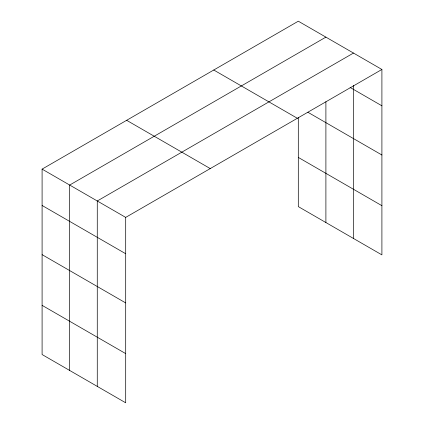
<?xml version="1.0" encoding="UTF-8"?>
<svg xmlns="http://www.w3.org/2000/svg" width="424" height="424" viewBox="0 0 424 424"><rect width="100%" height="100%" fill="white"/><g stroke="black" fill="none" stroke-linecap="round" stroke-linejoin="round"><path stroke-width="0.64" d="M325.897 101.675L325.897 222.536M298.305 117.268L298.305 206.605L381.907 254.877L381.907 69.467L298.305 21.2L42.093 169.123L42.093 354.533L125.695 402.8L125.695 217.395L42.093 169.123M325.897 37.127L69.679 185.055L69.679 370.459M353.484 53.058L97.271 200.981L97.271 386.391M125.695 217.395L381.907 69.467M350.107 87.45L381.907 105.815M307.877 112.259L381.907 155.004M213.754 70.013L297.356 118.285M298.305 157.415L381.907 205.688M126.644 120.31L210.246 168.577M42.093 205.47L125.695 253.738M42.093 254.66L125.695 302.927M42.093 305.344L125.695 353.611M353.484 85.436L353.484 238.463"/></g></svg>
